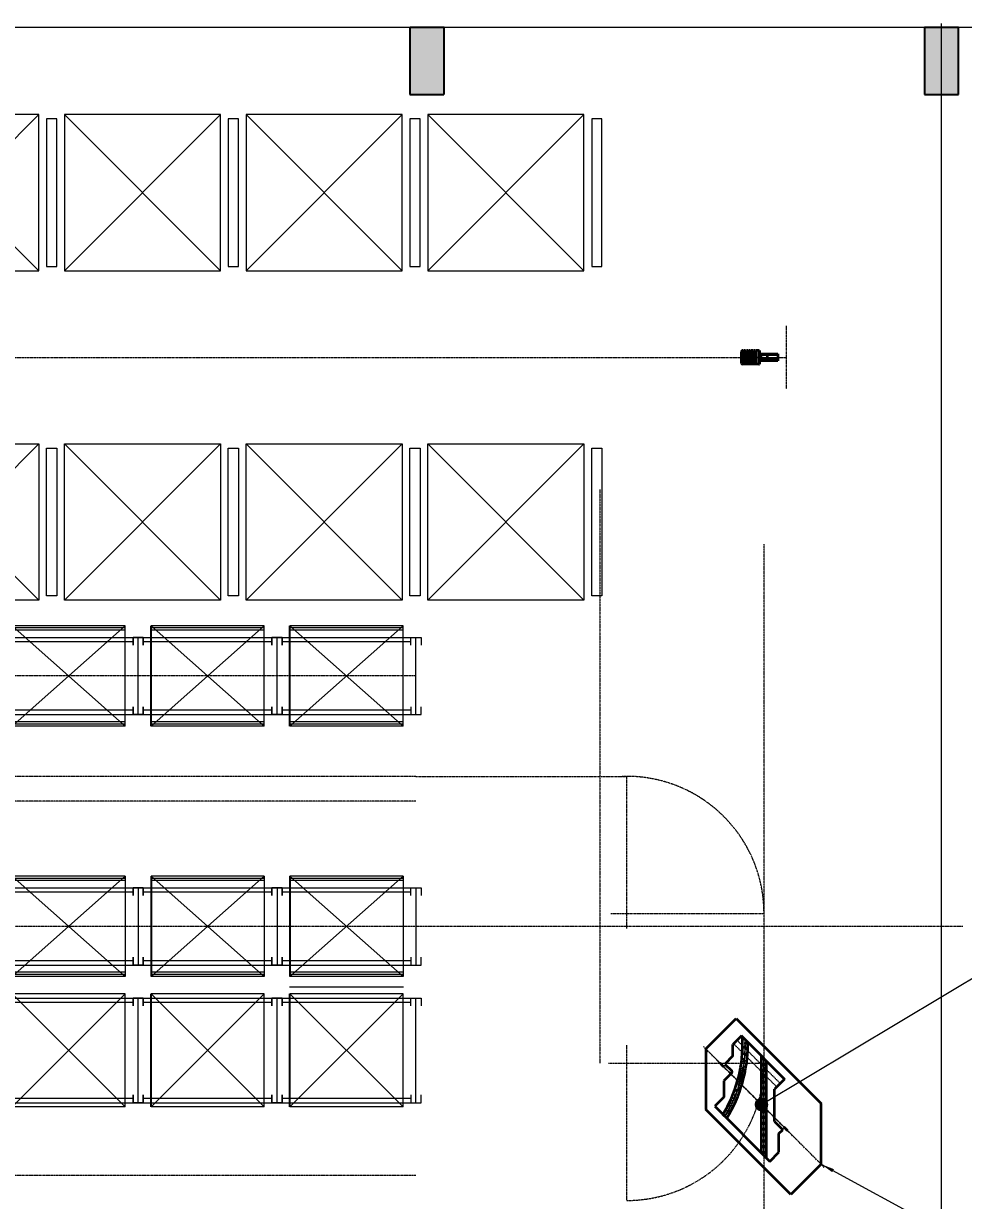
# Model space of a CAD drawing. Header units: millimetres. Extents: x -67280 to 67280, y -47520 to 47520.
# Drawn here: x 11455 to 22418, y -18687 to -4965 of the extents above; entities that cross this region are included whole.
import ezdxf

# ---------------------------------------------------------------- set-up
doc = ezdxf.new("R2010")
doc.units = ezdxf.units.MM
for name, pattern in [('AD_LTYPE5 0 mm_1_1_1_1_1_1_1_1_1_1_1_1_1_1_1', [16, 13, -1, 1, -1]), ('双点画线', [22, 12, -2, 2, -2, 2, -2]), ('点画线', [18, 12, -2, 2, -2]), ('虚线', [2, 1, -1])]:
    doc.linetypes.add(name, pattern=pattern)
for name, color, linetype, lineweight in [('7', 30, '双点画线', 18), ('ACADACAD05', 4, 'AD_LTYPE5 0 mm_1_1_1_1_1_1_1_1_1_1_1_1_1_1_1', 25), ('ACADloading', 57, 'Continuous', 18), ('ACADRackFrame', 5, 'Continuous', 18), ('ACAD尺寸线层', 3, 'Continuous', 18), ('ACAD细实线层', 3, 'Continuous', 18), ('EB0', 7, 'Continuous', 35), ('EB0_1', 7, 'Continuous', 35), ('中心线层', 1, '点画线', 18), ('剖面线层', 6, 'Continuous', 18), ('尺寸线层', 4, 'Continuous', 18), ('粗实线层', 7, 'Continuous', 35), ('粗实线层_1', 7, 'Continuous', 35), ('细实线层', 3, 'Continuous', 18), ('虚线层', 100, '虚线', 18)]:
    doc.layers.add(name, color=color, linetype=linetype, lineweight=lineweight)
doc.styles.add('标准', font='', dxfattribs={"width": 0.667})
doc.styles.get('标准').set_extended_font_data('宋体')

# ---------------------------------------------------------------- blocks, each defined once
blk = doc.blocks.new('*X57')
at = {"layer": 'ACAD尺寸线层', "linetype": 'Continuous', "lineweight": 18}
for p, q in [((210, 0), (2030, -1820)), ((210, -1820), (2030, 0))]:
    blk.add_line(p, q, dxfattribs=at)
at = {"layer": 'ACAD细实线层', "color": 5, "linetype": 'Continuous', "lineweight": 18}
for p, q in [((0, -50), (0, -1770)), ((120, -50), (0, -50)), ((120, -1770), (120, -50)), ((2120, -50), (2120, -1770)), ((2240, -50), (2120, -50)), ((2240, -1770), (2240, -50)), ((0, -1770), (120, -1770)), ((2120, -1770), (2240, -1770))]:
    blk.add_line(p, q, dxfattribs=at)
at = {"layer": 'ACAD细实线层', "linetype": 'Continuous', "lineweight": 18}
for p, q in [((2030, 0), (210, 0)), ((210, 0), (210, -1820)), ((2030, -1820), (2030, 0)), ((210, -1820), (2030, -1820))]:
    blk.add_line(p, q, dxfattribs=at)
blk = doc.blocks.new('*X58')
at = {"layer": 'ACAD尺寸线层', "linetype": 'Continuous', "lineweight": 18}
for p, q in [((210, 0), (2030, -1820)), ((210, -1820), (2030, 0))]:
    blk.add_line(p, q, dxfattribs=at)
at = {"layer": 'ACAD细实线层', "color": 5, "linetype": 'Continuous', "lineweight": 18}
for p, q in [((0, -50), (0, -1770)), ((120, -50), (0, -50)), ((120, -1770), (120, -50)), ((2120, -50), (2120, -1770)), ((2240, -50), (2120, -50)), ((2240, -1770), (2240, -50)), ((0, -1770), (120, -1770)), ((2120, -1770), (2240, -1770))]:
    blk.add_line(p, q, dxfattribs=at)
at = {"layer": 'ACAD细实线层', "linetype": 'Continuous', "lineweight": 18}
for p, q in [((2030, 0), (210, 0)), ((210, 0), (210, -1820)), ((2030, -1820), (2030, 0)), ((210, -1820), (2030, -1820))]:
    blk.add_line(p, q, dxfattribs=at)
blk = doc.blocks.new('*X59')
at = {"layer": 'ACAD尺寸线层', "linetype": 'Continuous', "lineweight": 18}
for p, q in [((210, 0), (2030, -1820)), ((210, -1820), (2030, 0))]:
    blk.add_line(p, q, dxfattribs=at)
at = {"layer": 'ACAD细实线层', "color": 5, "linetype": 'Continuous', "lineweight": 18}
for p, q in [((0, -50), (0, -1770)), ((120, -50), (0, -50)), ((120, -1770), (120, -50)), ((2120, -50), (2120, -1770)), ((2240, -50), (2120, -50)), ((2240, -1770), (2240, -50)), ((0, -1770), (120, -1770)), ((2120, -1770), (2240, -1770))]:
    blk.add_line(p, q, dxfattribs=at)
at = {"layer": 'ACAD细实线层', "linetype": 'Continuous', "lineweight": 18}
for p, q in [((2030, 0), (210, 0)), ((210, 0), (210, -1820)), ((2030, -1820), (2030, 0)), ((210, -1820), (2030, -1820))]:
    blk.add_line(p, q, dxfattribs=at)
blk = doc.blocks.new('*X60')
at = {"layer": 'ACAD尺寸线层', "linetype": 'Continuous', "lineweight": 18}
for p, q in [((210, 0), (2030, -1820)), ((210, -1820), (2030, 0))]:
    blk.add_line(p, q, dxfattribs=at)
at = {"layer": 'ACAD细实线层', "color": 5, "linetype": 'Continuous', "lineweight": 18}
for p, q in [((0, -50), (0, -1770)), ((120, -50), (0, -50)), ((120, -1770), (120, -50)), ((2120, -50), (2120, -1770)), ((2240, -50), (2120, -50)), ((2240, -1770), (2240, -50)), ((0, -1770), (120, -1770)), ((2120, -1770), (2240, -1770))]:
    blk.add_line(p, q, dxfattribs=at)
at = {"layer": 'ACAD细实线层', "linetype": 'Continuous', "lineweight": 18}
for p, q in [((2030, 0), (210, 0)), ((210, 0), (210, -1820)), ((2030, -1820), (2030, 0)), ((210, -1820), (2030, -1820))]:
    blk.add_line(p, q, dxfattribs=at)
blk = doc.blocks.new('*X86')
at = {"layer": 'ACAD尺寸线层', "linetype": 'Continuous', "lineweight": 18}
for p, q in [((210, 0), (2030, 1820)), ((210, 1820), (2030, 0))]:
    blk.add_line(p, q, dxfattribs=at)
at = {"layer": 'ACAD细实线层', "linetype": 'Continuous', "lineweight": 18}
for p, q in [((210, 1820), (2030, 1820)), ((210, 0), (210, 1820)), ((2030, 1820), (2030, 0)), ((2030, 0), (210, 0))]:
    blk.add_line(p, q, dxfattribs=at)
at = {"layer": 'ACAD细实线层', "color": 5, "linetype": 'Continuous', "lineweight": 18}
for p, q in [((0, 50), (0, 1770)), ((0, 1770), (120, 1770)), ((120, 1770), (120, 50)), ((2120, 50), (2120, 1770)), ((2120, 1770), (2240, 1770)), ((2240, 1770), (2240, 50)), ((120, 50), (0, 50)), ((2240, 50), (2120, 50))]:
    blk.add_line(p, q, dxfattribs=at)
blk = doc.blocks.new('*X87')
at = {"layer": 'ACAD尺寸线层', "linetype": 'Continuous', "lineweight": 18}
for p, q in [((210, 0), (2030, 1820)), ((210, 1820), (2030, 0))]:
    blk.add_line(p, q, dxfattribs=at)
at = {"layer": 'ACAD细实线层', "linetype": 'Continuous', "lineweight": 18}
for p, q in [((210, 1820), (2030, 1820)), ((210, 0), (210, 1820)), ((2030, 1820), (2030, 0)), ((2030, 0), (210, 0))]:
    blk.add_line(p, q, dxfattribs=at)
at = {"layer": 'ACAD细实线层', "color": 5, "linetype": 'Continuous', "lineweight": 18}
for p, q in [((0, 50), (0, 1770)), ((0, 1770), (120, 1770)), ((120, 1770), (120, 50)), ((2120, 50), (2120, 1770)), ((2120, 1770), (2240, 1770)), ((2240, 1770), (2240, 50)), ((120, 50), (0, 50)), ((2240, 50), (2120, 50))]:
    blk.add_line(p, q, dxfattribs=at)
blk = doc.blocks.new('*X88')
at = {"layer": 'ACAD尺寸线层', "linetype": 'Continuous', "lineweight": 18}
for p, q in [((210, 0), (2030, 1820)), ((210, 1820), (2030, 0))]:
    blk.add_line(p, q, dxfattribs=at)
at = {"layer": 'ACAD细实线层', "linetype": 'Continuous', "lineweight": 18}
for p, q in [((210, 1820), (2030, 1820)), ((210, 0), (210, 1820)), ((2030, 1820), (2030, 0)), ((2030, 0), (210, 0))]:
    blk.add_line(p, q, dxfattribs=at)
at = {"layer": 'ACAD细实线层', "color": 5, "linetype": 'Continuous', "lineweight": 18}
for p, q in [((0, 50), (0, 1770)), ((0, 1770), (120, 1770)), ((120, 1770), (120, 50)), ((2120, 50), (2120, 1770)), ((2120, 1770), (2240, 1770)), ((2240, 1770), (2240, 50)), ((120, 50), (0, 50)), ((2240, 50), (2120, 50))]:
    blk.add_line(p, q, dxfattribs=at)
blk = doc.blocks.new('*X89')
at = {"layer": 'ACAD尺寸线层', "linetype": 'Continuous', "lineweight": 18}
for p, q in [((210, 0), (2030, 1820)), ((210, 1820), (2030, 0))]:
    blk.add_line(p, q, dxfattribs=at)
at = {"layer": 'ACAD细实线层', "linetype": 'Continuous', "lineweight": 18}
for p, q in [((210, 1820), (2030, 1820)), ((210, 0), (210, 1820)), ((2030, 1820), (2030, 0)), ((2030, 0), (210, 0))]:
    blk.add_line(p, q, dxfattribs=at)
at = {"layer": 'ACAD细实线层', "color": 5, "linetype": 'Continuous', "lineweight": 18}
for p, q in [((0, 50), (0, 1770)), ((0, 1770), (120, 1770)), ((120, 1770), (120, 50)), ((2120, 50), (2120, 1770)), ((2120, 1770), (2240, 1770)), ((2240, 1770), (2240, 50)), ((120, 50), (0, 50)), ((2240, 50), (2120, 50))]:
    blk.add_line(p, q, dxfattribs=at)
blk = doc.blocks.new('*X219')
at = {"layer": 'ACADloading', "color": 3, "linetype": 'Continuous', "lineweight": 18}
for p, q in [((210, 0), (210, 1320)), ((210, 0), (210, 1320)), ((210, 0), (210, 1320)), ((210, 0), (210, 1320)), ((210, 1320), (210, 0)), ((210, 1320), (210, 0)), ((1530, 1320), (210, 1320)), ((210, 1320), (210, 0)), ((210, 1320), (1530, 0)), ((1530, 1320), (210, 0)), ((210, 820), (210, 1280)), ((210, 820), (210, 1280)), ((1490, 1320), (250, 1320)), ((1530, 0), (1530, 1320)), ((1530, 0), (210, 0))]:
    blk.add_line(p, q, dxfattribs=at)
at = {"layer": 'ACADloading', "color": 3, "linetype": 'Continuous', "lineweight": 25}
blk.add_line((210, 0), (210, 1320), dxfattribs=at)
at = {"layer": 'ACADloading', "linetype": 'Continuous', "lineweight": 18}
for p, q in [((1490, 1320), (250, 1320)), ((1490, 1320), (250, 1320)), ((1530, 0), (250, 0)), ((1530, 0), (250, 0)), ((1530, 0), (250, 0))]:
    blk.add_line(p, q, dxfattribs=at)
at = {"layer": 'ACADloading', "color": 5, "linetype": 'Continuous', "lineweight": 18}
blk.add_line((1530, 0), (1530, 1320), dxfattribs=at)
blk.add_line((1530, 0), (1530, 1320), dxfattribs=at)
blk.add_line((1530, 0), (1530, 1320), dxfattribs=at)
blk.add_line((1530, 0), (1530, 1320), dxfattribs=at)
blk.add_line((1530, 0), (1530, 1320), dxfattribs=at)
blk.add_line((1530, 0), (1530, 1320), dxfattribs=at)
at = {"layer": 'ACADRackFrame', "linetype": 'Continuous', "lineweight": 18}
for p, q in [((120, 1270), (1620, 1270)), ((1620, 1220), (120, 1220)), ((1620, 100), (120, 100)), ((120, 50), (1620, 50))]:
    blk.add_line(p, q, dxfattribs=at)
for points in [[(120, 1180), (120, 1270), (0, 1270), (0, 1180)], [(60, 50), (60, 1270)], [(1620, 1180), (1620, 1270), (1740, 1270), (1740, 1180)], [(1680, 50), (1680, 1270)], [(120, 140), (120, 50), (0, 50), (0, 140)], [(1620, 140), (1620, 50), (1740, 50), (1740, 140)]]:
    blk.add_lwpolyline(points, dxfattribs=at)
blk = doc.blocks.new('*X220')
at = {"layer": 'ACADloading', "color": 3, "linetype": 'Continuous', "lineweight": 18}
for p, q in [((210, 0), (210, 1320)), ((210, 0), (210, 1320)), ((210, 0), (210, 1320)), ((210, 0), (210, 1320)), ((210, 1320), (210, 0)), ((210, 1320), (210, 0)), ((1530, 1320), (210, 1320)), ((210, 1320), (210, 0)), ((210, 1320), (1530, 0)), ((1530, 1320), (210, 0)), ((210, 820), (210, 1280)), ((210, 820), (210, 1280)), ((1490, 1320), (250, 1320)), ((1530, 0), (1530, 1320)), ((1530, 0), (210, 0))]:
    blk.add_line(p, q, dxfattribs=at)
at = {"layer": 'ACADloading', "color": 3, "linetype": 'Continuous', "lineweight": 25}
blk.add_line((210, 0), (210, 1320), dxfattribs=at)
at = {"layer": 'ACADloading', "linetype": 'Continuous', "lineweight": 18}
for p, q in [((1490, 1320), (250, 1320)), ((1490, 1320), (250, 1320)), ((1530, 0), (250, 0)), ((1530, 0), (250, 0)), ((1530, 0), (250, 0))]:
    blk.add_line(p, q, dxfattribs=at)
at = {"layer": 'ACADloading', "color": 5, "linetype": 'Continuous', "lineweight": 18}
blk.add_line((1530, 0), (1530, 1320), dxfattribs=at)
blk.add_line((1530, 0), (1530, 1320), dxfattribs=at)
blk.add_line((1530, 0), (1530, 1320), dxfattribs=at)
blk.add_line((1530, 0), (1530, 1320), dxfattribs=at)
blk.add_line((1530, 0), (1530, 1320), dxfattribs=at)
blk.add_line((1530, 0), (1530, 1320), dxfattribs=at)
at = {"layer": 'ACADRackFrame', "linetype": 'Continuous', "lineweight": 18}
for p, q in [((120, 1270), (1620, 1270)), ((1620, 1220), (120, 1220)), ((1620, 100), (120, 100)), ((120, 50), (1620, 50))]:
    blk.add_line(p, q, dxfattribs=at)
for points in [[(120, 1180), (120, 1270), (0, 1270), (0, 1180)], [(60, 50), (60, 1270)], [(1620, 1180), (1620, 1270), (1740, 1270), (1740, 1180)], [(1680, 50), (1680, 1270)], [(120, 140), (120, 50), (0, 50), (0, 140)], [(1620, 140), (1620, 50), (1740, 50), (1740, 140)]]:
    blk.add_lwpolyline(points, dxfattribs=at)
blk = doc.blocks.new('*X221')
at = {"layer": 'ACADloading', "color": 3, "linetype": 'Continuous', "lineweight": 18}
for p, q in [((210, 0), (210, 1320)), ((210, 0), (210, 1320)), ((210, 0), (210, 1320)), ((210, 0), (210, 1320)), ((210, 1320), (210, 0)), ((210, 1320), (210, 0)), ((1530, 1320), (210, 1320)), ((210, 1320), (210, 0)), ((210, 1320), (1530, 0)), ((1530, 1320), (210, 0)), ((210, 820), (210, 1280)), ((210, 820), (210, 1280)), ((1490, 1320), (250, 1320)), ((1530, 0), (1530, 1320)), ((1530, 0), (210, 0))]:
    blk.add_line(p, q, dxfattribs=at)
at = {"layer": 'ACADloading', "color": 3, "linetype": 'Continuous', "lineweight": 25}
blk.add_line((210, 0), (210, 1320), dxfattribs=at)
at = {"layer": 'ACADloading', "linetype": 'Continuous', "lineweight": 18}
for p, q in [((1490, 1320), (250, 1320)), ((1490, 1320), (250, 1320)), ((1530, 0), (250, 0)), ((1530, 0), (250, 0)), ((1530, 0), (250, 0))]:
    blk.add_line(p, q, dxfattribs=at)
at = {"layer": 'ACADloading', "color": 5, "linetype": 'Continuous', "lineweight": 18}
blk.add_line((1530, 0), (1530, 1320), dxfattribs=at)
blk.add_line((1530, 0), (1530, 1320), dxfattribs=at)
blk.add_line((1530, 0), (1530, 1320), dxfattribs=at)
blk.add_line((1530, 0), (1530, 1320), dxfattribs=at)
blk.add_line((1530, 0), (1530, 1320), dxfattribs=at)
blk.add_line((1530, 0), (1530, 1320), dxfattribs=at)
at = {"layer": 'ACADRackFrame', "linetype": 'Continuous', "lineweight": 18}
for p, q in [((120, 1270), (1620, 1270)), ((1620, 1220), (120, 1220)), ((1620, 100), (120, 100)), ((120, 50), (1620, 50))]:
    blk.add_line(p, q, dxfattribs=at)
for points in [[(120, 1180), (120, 1270), (0, 1270), (0, 1180)], [(60, 50), (60, 1270)], [(1620, 1180), (1620, 1270), (1740, 1270), (1740, 1180)], [(1680, 50), (1680, 1270)], [(120, 140), (120, 50), (0, 50), (0, 140)], [(1620, 140), (1620, 50), (1740, 50), (1740, 140)]]:
    blk.add_lwpolyline(points, dxfattribs=at)
blk = doc.blocks.new('*X218')
at = {"layer": 'ACAD细实线层', "linetype": 'Continuous', "lineweight": 18}
for name, p in [('*X219', (24240, 865)), ('*X220', (25860, 865)), ('*X221', (27480, 865))]:
    blk.add_blockref(name, p, dxfattribs=at)
blk = doc.blocks.new('*X358')
at = {"layer": 'ACADloading', "color": 6, "linetype": 'Continuous', "lineweight": 18}
for p, q in [((1530, -75), (210, -75)), ((210, -75), (210, -1245)), ((210, -75), (210, -1245)), ((210, -75), (210, -1245)), ((210, -75), (210, -1245)), ((210, -1245), (210, -75)), ((210, -1245), (210, -75)), ((210, -1245), (210, -75)), ((210, -1245), (1530, -75)), ((1530, -1245), (210, -75)), ((1530, -75), (1530, -1245)), ((1530, -75), (1530, -1245)), ((1530, -75), (1530, -1245)), ((1530, -75), (1530, -1245)), ((1530, -75), (1530, -1245)), ((1530, -75), (1530, -1245)), ((1530, -75), (1530, -1245)), ((210, -820), (210, -1120)), ((210, -820), (210, -1120)), ((1530, -1245), (210, -1245)), ((1490, -1245), (250, -1245))]:
    blk.add_line(p, q, dxfattribs=at)
at = {"layer": 'ACADloading', "color": 6, "linetype": 'Continuous', "lineweight": 25}
blk.add_line((210, -75), (210, -1245), dxfattribs=at)
at = {"layer": 'ACADloading', "linetype": 'Continuous', "lineweight": 18}
for p, q in [((1530, -75), (250, -75)), ((1530, -75), (250, -75)), ((1530, -75), (250, -75)), ((1490, -1245), (250, -1245)), ((1490, -1245), (250, -1245))]:
    blk.add_line(p, q, dxfattribs=at)
at = {"layer": 'ACADRackFrame', "linetype": 'Continuous', "lineweight": 18}
for p, q in [((120, -210), (1620, -210)), ((1620, -260), (120, -260)), ((1620, -1060), (120, -1060)), ((120, -1110), (1620, -1110))]:
    blk.add_line(p, q, dxfattribs=at)
for points in [[(120, -300), (120, -210), (0, -210), (0, -300)], [(60, -210), (60, -1110)], [(1620, -300), (1620, -210), (1740, -210), (1740, -300)], [(1680, -210), (1680, -1110)], [(120, -1020), (120, -1110), (0, -1110), (0, -1020)], [(1620, -1020), (1620, -1110), (1740, -1110), (1740, -1020)]]:
    blk.add_lwpolyline(points, dxfattribs=at)
at = {"layer": '尺寸线层', "color": 216}
for p, q in [((1530, -100), (210, -100)), ((1530, -1220), (210, -1220))]:
    blk.add_line(p, q, dxfattribs=at)
at = {"layer": '尺寸线层', "color": 136}
for p, q in [((1530, -125), (210, -125)), ((1530, -1195), (210, -1195))]:
    blk.add_line(p, q, dxfattribs=at)
blk = doc.blocks.new('*X357')
at = {"layer": 'ACAD细实线层', "linetype": 'Continuous', "lineweight": 18}
blk.add_blockref('*X358', (-870, 660), dxfattribs=at)
blk = doc.blocks.new('*X356')
at = {"layer": '尺寸线层'}
blk.add_blockref('*X357', (0, 0), dxfattribs=at)
blk = doc.blocks.new('*X361')
at = {"layer": 'ACADloading', "color": 6, "linetype": 'Continuous', "lineweight": 18}
for p, q in [((1530, -75), (210, -75)), ((210, -75), (210, -1245)), ((210, -75), (210, -1245)), ((210, -75), (210, -1245)), ((210, -75), (210, -1245)), ((210, -1245), (210, -75)), ((210, -1245), (210, -75)), ((210, -1245), (210, -75)), ((210, -1245), (1530, -75)), ((1530, -1245), (210, -75)), ((1530, -75), (1530, -1245)), ((1530, -75), (1530, -1245)), ((1530, -75), (1530, -1245)), ((1530, -75), (1530, -1245)), ((1530, -75), (1530, -1245)), ((1530, -75), (1530, -1245)), ((1530, -75), (1530, -1245)), ((210, -820), (210, -1120)), ((210, -820), (210, -1120)), ((1530, -1245), (210, -1245)), ((1490, -1245), (250, -1245))]:
    blk.add_line(p, q, dxfattribs=at)
at = {"layer": 'ACADloading', "color": 6, "linetype": 'Continuous', "lineweight": 25}
blk.add_line((210, -75), (210, -1245), dxfattribs=at)
at = {"layer": 'ACADloading', "linetype": 'Continuous', "lineweight": 18}
for p, q in [((1530, -75), (250, -75)), ((1530, -75), (250, -75)), ((1530, -75), (250, -75)), ((1490, -1245), (250, -1245)), ((1490, -1245), (250, -1245))]:
    blk.add_line(p, q, dxfattribs=at)
at = {"layer": 'ACADRackFrame', "linetype": 'Continuous', "lineweight": 18}
for p, q in [((120, -210), (1620, -210)), ((1620, -260), (120, -260)), ((1620, -1060), (120, -1060)), ((120, -1110), (1620, -1110))]:
    blk.add_line(p, q, dxfattribs=at)
for points in [[(120, -300), (120, -210), (0, -210), (0, -300)], [(60, -210), (60, -1110)], [(1620, -300), (1620, -210), (1740, -210), (1740, -300)], [(1680, -210), (1680, -1110)], [(120, -1020), (120, -1110), (0, -1110), (0, -1020)], [(1620, -1020), (1620, -1110), (1740, -1110), (1740, -1020)]]:
    blk.add_lwpolyline(points, dxfattribs=at)
at = {"layer": '尺寸线层', "color": 216}
for p, q in [((1530, -100), (210, -100)), ((1530, -1220), (210, -1220))]:
    blk.add_line(p, q, dxfattribs=at)
at = {"layer": '尺寸线层', "color": 136}
for p, q in [((1530, -125), (210, -125)), ((1530, -1195), (210, -1195))]:
    blk.add_line(p, q, dxfattribs=at)
blk = doc.blocks.new('*X360')
at = {"layer": 'ACAD细实线层', "linetype": 'Continuous', "lineweight": 18}
blk.add_blockref('*X361', (-870, 660), dxfattribs=at)
blk = doc.blocks.new('*X359')
at = {"layer": '尺寸线层'}
blk.add_blockref('*X360', (0, 0), dxfattribs=at)
blk = doc.blocks.new('*X364')
at = {"layer": 'ACADloading', "color": 6, "linetype": 'Continuous', "lineweight": 18}
for p, q in [((1530, -75), (210, -75)), ((210, -75), (210, -1245)), ((210, -75), (210, -1245)), ((210, -75), (210, -1245)), ((210, -75), (210, -1245)), ((210, -1245), (210, -75)), ((210, -1245), (210, -75)), ((210, -1245), (210, -75)), ((210, -1245), (1530, -75)), ((1530, -1245), (210, -75)), ((1530, -75), (1530, -1245)), ((1530, -75), (1530, -1245)), ((1530, -75), (1530, -1245)), ((1530, -75), (1530, -1245)), ((1530, -75), (1530, -1245)), ((1530, -75), (1530, -1245)), ((1530, -75), (1530, -1245)), ((210, -820), (210, -1120)), ((210, -820), (210, -1120)), ((1530, -1245), (210, -1245)), ((1490, -1245), (250, -1245))]:
    blk.add_line(p, q, dxfattribs=at)
at = {"layer": 'ACADloading', "color": 6, "linetype": 'Continuous', "lineweight": 25}
blk.add_line((210, -75), (210, -1245), dxfattribs=at)
at = {"layer": 'ACADloading', "linetype": 'Continuous', "lineweight": 18}
for p, q in [((1530, -75), (250, -75)), ((1530, -75), (250, -75)), ((1530, -75), (250, -75)), ((1490, -1245), (250, -1245)), ((1490, -1245), (250, -1245))]:
    blk.add_line(p, q, dxfattribs=at)
at = {"layer": 'ACADRackFrame', "linetype": 'Continuous', "lineweight": 18}
for p, q in [((120, -210), (1620, -210)), ((1620, -260), (120, -260)), ((1620, -1060), (120, -1060)), ((120, -1110), (1620, -1110))]:
    blk.add_line(p, q, dxfattribs=at)
for points in [[(120, -300), (120, -210), (0, -210), (0, -300)], [(60, -210), (60, -1110)], [(1620, -300), (1620, -210), (1740, -210), (1740, -300)], [(1680, -210), (1680, -1110)], [(120, -1020), (120, -1110), (0, -1110), (0, -1020)], [(1620, -1020), (1620, -1110), (1740, -1110), (1740, -1020)]]:
    blk.add_lwpolyline(points, dxfattribs=at)
at = {"layer": '尺寸线层', "color": 216}
for p, q in [((1530, -100), (210, -100)), ((1530, -1220), (210, -1220))]:
    blk.add_line(p, q, dxfattribs=at)
at = {"layer": '尺寸线层', "color": 136}
for p, q in [((1530, -125), (210, -125)), ((1530, -1195), (210, -1195))]:
    blk.add_line(p, q, dxfattribs=at)
blk = doc.blocks.new('*X363')
at = {"layer": 'ACAD细实线层', "linetype": 'Continuous', "lineweight": 18}
blk.add_blockref('*X364', (-870, 660), dxfattribs=at)
blk = doc.blocks.new('*X362')
at = {"layer": '尺寸线层'}
blk.add_blockref('*X363', (0, 0), dxfattribs=at)
blk = doc.blocks.new('*X393')
at = {"layer": 'ACADloading', "color": 6, "linetype": 'Continuous', "lineweight": 18}
for p, q in [((210, 75), (210, 1245)), ((210, 75), (210, 1245)), ((210, 75), (210, 1245)), ((210, 75), (210, 1245)), ((210, 1245), (210, 75)), ((210, 1245), (210, 75)), ((1530, 1245), (210, 1245)), ((210, 1245), (210, 75)), ((210, 1245), (1530, 75)), ((1530, 1245), (210, 75)), ((1490, 1245), (250, 1245)), ((1530, 75), (1530, 1245)), ((1530, 75), (1530, 1245)), ((1530, 75), (1530, 1245)), ((1530, 75), (1530, 1245)), ((1530, 75), (1530, 1245)), ((1530, 75), (1530, 1245)), ((1530, 75), (1530, 1245)), ((210, 820), (210, 1120)), ((210, 820), (210, 1120)), ((1530, 75), (210, 75))]:
    blk.add_line(p, q, dxfattribs=at)
at = {"layer": 'ACADloading', "color": 6, "linetype": 'Continuous', "lineweight": 25}
blk.add_line((210, 75), (210, 1245), dxfattribs=at)
at = {"layer": 'ACADloading', "linetype": 'Continuous', "lineweight": 18}
for p, q in [((1490, 1245), (250, 1245)), ((1490, 1245), (250, 1245)), ((1530, 75), (250, 75)), ((1530, 75), (250, 75)), ((1530, 75), (250, 75))]:
    blk.add_line(p, q, dxfattribs=at)
at = {"layer": 'ACADRackFrame', "linetype": 'Continuous', "lineweight": 18}
for p, q in [((120, 1110), (1620, 1110)), ((1620, 1060), (120, 1060)), ((1620, 260), (120, 260)), ((120, 210), (1620, 210))]:
    blk.add_line(p, q, dxfattribs=at)
for points in [[(120, 1020), (120, 1110), (0, 1110), (0, 1020)], [(60, 210), (60, 1110)], [(1620, 1020), (1620, 1110), (1740, 1110), (1740, 1020)], [(1680, 210), (1680, 1110)], [(120, 300), (120, 210), (0, 210), (0, 300)], [(1620, 300), (1620, 210), (1740, 210), (1740, 300)]]:
    blk.add_lwpolyline(points, dxfattribs=at)
at = {"layer": '尺寸线层', "color": 216}
for p, q in [((1530, 1220), (210, 1220)), ((1530, 100), (210, 100))]:
    blk.add_line(p, q, dxfattribs=at)
at = {"layer": '尺寸线层', "color": 136}
for p, q in [((1530, 1195), (210, 1195)), ((1530, 125), (210, 125))]:
    blk.add_line(p, q, dxfattribs=at)
blk = doc.blocks.new('*X392')
at = {"layer": 'ACAD细实线层', "linetype": 'Continuous', "lineweight": 18}
blk.add_blockref('*X393', (-870, -660), dxfattribs=at)
blk = doc.blocks.new('*X391')
at = {"layer": '尺寸线层'}
blk.add_blockref('*X392', (0, 0), dxfattribs=at)
blk = doc.blocks.new('*X396')
at = {"layer": 'ACADloading', "color": 6, "linetype": 'Continuous', "lineweight": 18}
for p, q in [((210, 75), (210, 1245)), ((210, 75), (210, 1245)), ((210, 75), (210, 1245)), ((210, 75), (210, 1245)), ((210, 1245), (210, 75)), ((210, 1245), (210, 75)), ((1530, 1245), (210, 1245)), ((210, 1245), (210, 75)), ((210, 1245), (1530, 75)), ((1530, 1245), (210, 75)), ((1490, 1245), (250, 1245)), ((1530, 75), (1530, 1245)), ((1530, 75), (1530, 1245)), ((1530, 75), (1530, 1245)), ((1530, 75), (1530, 1245)), ((1530, 75), (1530, 1245)), ((1530, 75), (1530, 1245)), ((1530, 75), (1530, 1245)), ((210, 820), (210, 1120)), ((210, 820), (210, 1120)), ((1530, 75), (210, 75))]:
    blk.add_line(p, q, dxfattribs=at)
at = {"layer": 'ACADloading', "color": 6, "linetype": 'Continuous', "lineweight": 25}
blk.add_line((210, 75), (210, 1245), dxfattribs=at)
at = {"layer": 'ACADloading', "linetype": 'Continuous', "lineweight": 18}
for p, q in [((1490, 1245), (250, 1245)), ((1490, 1245), (250, 1245)), ((1530, 75), (250, 75)), ((1530, 75), (250, 75)), ((1530, 75), (250, 75))]:
    blk.add_line(p, q, dxfattribs=at)
at = {"layer": 'ACADRackFrame', "linetype": 'Continuous', "lineweight": 18}
for p, q in [((120, 1110), (1620, 1110)), ((1620, 1060), (120, 1060)), ((1620, 260), (120, 260)), ((120, 210), (1620, 210))]:
    blk.add_line(p, q, dxfattribs=at)
for points in [[(120, 1020), (120, 1110), (0, 1110), (0, 1020)], [(60, 210), (60, 1110)], [(1620, 1020), (1620, 1110), (1740, 1110), (1740, 1020)], [(1680, 210), (1680, 1110)], [(120, 300), (120, 210), (0, 210), (0, 300)], [(1620, 300), (1620, 210), (1740, 210), (1740, 300)]]:
    blk.add_lwpolyline(points, dxfattribs=at)
at = {"layer": '尺寸线层', "color": 216}
for p, q in [((1530, 1220), (210, 1220)), ((1530, 100), (210, 100))]:
    blk.add_line(p, q, dxfattribs=at)
at = {"layer": '尺寸线层', "color": 136}
for p, q in [((1530, 1195), (210, 1195)), ((1530, 125), (210, 125))]:
    blk.add_line(p, q, dxfattribs=at)
blk = doc.blocks.new('*X395')
at = {"layer": 'ACAD细实线层', "linetype": 'Continuous', "lineweight": 18}
blk.add_blockref('*X396', (-870, -660), dxfattribs=at)
blk = doc.blocks.new('*X394')
at = {"layer": '尺寸线层'}
blk.add_blockref('*X395', (0, 0), dxfattribs=at)
blk = doc.blocks.new('*X399')
at = {"layer": 'ACADloading', "color": 6, "linetype": 'Continuous', "lineweight": 18}
for p, q in [((210, 75), (210, 1245)), ((210, 75), (210, 1245)), ((210, 75), (210, 1245)), ((210, 75), (210, 1245)), ((210, 1245), (210, 75)), ((210, 1245), (210, 75)), ((1530, 1245), (210, 1245)), ((210, 1245), (210, 75)), ((210, 1245), (1530, 75)), ((1530, 1245), (210, 75)), ((1490, 1245), (250, 1245)), ((1530, 75), (1530, 1245)), ((1530, 75), (1530, 1245)), ((1530, 75), (1530, 1245)), ((1530, 75), (1530, 1245)), ((1530, 75), (1530, 1245)), ((1530, 75), (1530, 1245)), ((1530, 75), (1530, 1245)), ((210, 820), (210, 1120)), ((210, 820), (210, 1120)), ((1530, 75), (210, 75))]:
    blk.add_line(p, q, dxfattribs=at)
at = {"layer": 'ACADloading', "color": 6, "linetype": 'Continuous', "lineweight": 25}
blk.add_line((210, 75), (210, 1245), dxfattribs=at)
at = {"layer": 'ACADloading', "linetype": 'Continuous', "lineweight": 18}
for p, q in [((1490, 1245), (250, 1245)), ((1490, 1245), (250, 1245)), ((1530, 75), (250, 75)), ((1530, 75), (250, 75)), ((1530, 75), (250, 75))]:
    blk.add_line(p, q, dxfattribs=at)
at = {"layer": 'ACADRackFrame', "linetype": 'Continuous', "lineweight": 18}
for p, q in [((120, 1110), (1620, 1110)), ((1620, 1060), (120, 1060)), ((1620, 260), (120, 260)), ((120, 210), (1620, 210))]:
    blk.add_line(p, q, dxfattribs=at)
for points in [[(120, 1020), (120, 1110), (0, 1110), (0, 1020)], [(60, 210), (60, 1110)], [(1620, 1020), (1620, 1110), (1740, 1110), (1740, 1020)], [(1680, 210), (1680, 1110)], [(120, 300), (120, 210), (0, 210), (0, 300)], [(1620, 300), (1620, 210), (1740, 210), (1740, 300)]]:
    blk.add_lwpolyline(points, dxfattribs=at)
at = {"layer": '尺寸线层', "color": 216}
for p, q in [((1530, 1220), (210, 1220)), ((1530, 100), (210, 100))]:
    blk.add_line(p, q, dxfattribs=at)
at = {"layer": '尺寸线层', "color": 136}
for p, q in [((1530, 1195), (210, 1195)), ((1530, 125), (210, 125))]:
    blk.add_line(p, q, dxfattribs=at)
blk = doc.blocks.new('*X398')
at = {"layer": 'ACAD细实线层', "linetype": 'Continuous', "lineweight": 18}
blk.add_blockref('*X399', (-870, -660), dxfattribs=at)
blk = doc.blocks.new('*X397')
at = {"layer": '尺寸线层'}
blk.add_blockref('*X398', (0, 0), dxfattribs=at)
blk = doc.blocks.new('*X470')
at = {"layer": '尺寸线层'}
h = blk.add_hatch(color=256, dxfattribs=at)
h.paths.add_polyline_path([(-200, -780), (-200, -316), (-200, 0), (0, 0), (0, -780)], flags=0)
h.paths.add_polyline_path([(0, -780), (0, -331), (0, 0), (200, 0), (200, -780)], flags=0)
at = {"layer": 'ACADACAD05', "linetype": 'AD_LTYPE5 0 mm_1_1_1_1_1_1_1_1_1_1_1_1_1_1_1', "lineweight": 25}
for p, q in [((-200, 0), (-200, -780)), ((200, 0), (-200, 0)), ((200, -780), (200, 0)), ((-200, -780), (200, -780))]:
    blk.add_line(p, q, dxfattribs=at)
blk = doc.blocks.new('*X472')
at = {"layer": '尺寸线层'}
h = blk.add_hatch(color=256, dxfattribs=at)
h.paths.add_polyline_path([(-200, -780), (-200, -316), (-200, 0), (0, 0), (0, -780)], flags=0)
h.paths.add_polyline_path([(0, -780), (0, -331), (0, 0), (200, 0), (200, -780)], flags=0)
at = {"layer": 'ACADACAD05', "linetype": 'AD_LTYPE5 0 mm_1_1_1_1_1_1_1_1_1_1_1_1_1_1_1', "lineweight": 25}
for p, q in [((-200, 0), (-200, -780)), ((200, 0), (-200, 0)), ((200, -780), (200, 0)), ((-200, -780), (200, -780))]:
    blk.add_line(p, q, dxfattribs=at)
blk = doc.blocks.new('*X1312')
at = {"layer": '中心线层'}
blk.add_line((354, 354), (-1055, 1762), dxfattribs=at)
at = {"layer": '粗实线层_1'}
for p, q in [((-1028, 1735), (-674, 2089)), ((-674, 2089), (316, 1099)), ((-1028, 1735), (-1028, 1028)), ((316, 391), (316, 1099)), ((-568, 568), (-1028, 1028)), ((-38, 38), (-568, 568)), ((316, 391), (-38, 38))]:
    blk.add_line(p, q, dxfattribs=at)
blk = doc.blocks.new('*X1314')
at = {"layer": 'EB0'}
for p, q in [((247, 879), (247, 963)), ((307, 879), (307, 903))]:
    blk.add_line(p, q, dxfattribs=at)
at = {"layer": '中心线层'}
blk.add_line((277, 876), (277, 933), dxfattribs=at)
at = {"layer": '中心线层', "linetype": '点画线', "lineweight": 18}
blk.add_arc((-1323, 879), 1600, 328.3543, 0, dxfattribs=at)
at = {"layer": '粗实线层'}
for p, q in [((307, 903), (247, 963)), ((61, 17), (17, 61))]:
    blk.add_line(p, q, dxfattribs=at)
for radius, start in [(1570, 328.6158), (1630, 328.1027)]:
    blk.add_arc((-1323, 879), radius, start, 0, dxfattribs=at)
at = {"layer": '虚线层', "linetype": '虚线', "lineweight": 18}
for p, q in [((271, 879), (271, 939)), ((283, 879), (283, 927))]:
    blk.add_line(p, q, dxfattribs=at)
for radius, start, end in [(1594, 328.4068, 0), (1606, 328.3022, 360)]:
    blk.add_arc((-1323, 879), radius, start, end, dxfattribs=at)
blk = doc.blocks.new('*X1315')
at = {"layer": 'EB0'}
for p, q in [((24, 84), (24, 1216)), ((84, 24), (84, 1155))]:
    blk.add_line(p, q, dxfattribs=at)
at = {"layer": '中心线层'}
blk.add_line((54, 54), (54, 1185), dxfattribs=at)
at = {"layer": '粗实线层'}
for p, q in [((24, 1216), (84, 1155)), ((84, 24), (24, 84))]:
    blk.add_line(p, q, dxfattribs=at)
at = {"layer": '虚线层', "linetype": '虚线', "lineweight": 18}
for p, q in [((48, 60), (48, 1192)), ((60, 48), (60, 1179))]:
    blk.add_line(p, q, dxfattribs=at)
blk = doc.blocks.new('*X1316')
at = {"layer": '7', "linetype": '双点画线', "lineweight": 25}
for p, q in [((6, 6), (19, -6)), ((6, -6), (19, 6)), ((12, 2), (16, -4)), ((20, 0), (13, -8)), ((21, -1), (13, -8)), ((15, -3), (28, -15)), ((15, -15), (28, -3)), ((15, -3), (28, -15)), ((15, -15), (28, -3)), ((16, -5), (15, -5)), ((20, -8), (18, -7)), ((18, -12), (27, -21)), ((20, -7), (20, -5)), ((22, -11), (23, -12)), ((28, -19), (23, -13)), ((24, -10), (24, -10)), ((24, -12), (37, -24)), ((24, -24), (37, -12)), ((25, -6), (34, -14)), ((31, -16), (26, -10)), ((33, -21), (46, -33)), ((33, -33), (46, -21))]:
    blk.add_line(p, q, dxfattribs=at)
at = {"layer": '7', "linetype": 'Continuous', "lineweight": 35}
for p, q in [((11, 2), (11, 3)), ((16, -5), (11, 2)), ((11, 2), (11, 2)), ((15, -5), (11, 2)), ((16, -4), (15, -4))]:
    blk.add_line(p, q, dxfattribs=at)
at = {"layer": '7', "linetype": '双点画线', "lineweight": 25}
for centre, radius in [((13, 0), 2.23), ((22, -9), 2.23), ((22, -9), 2.23), ((31, -18), 2.22), ((40, -27), 2.23)]:
    blk.add_circle(centre, radius, dxfattribs=at)
for centre, radius, start, end in [((13, 0), 5.91, 32.9536, 237.0464), ((41, 19), 28.5, 214.0791, 235.9209), ((-7, -28), 28.5, 34.0791, 55.9209), ((22, -9), 5.91, 32.9536, 237.0464), ((22, -9), 4.5, 154.4993, 225), ((2, -37), 28.5, 34.0791, 55.9209), ((22, -9), 2.22, 143.3712, 293.7371), ((22, -9), 4.5, 45, 115.5007), ((22, -9), 2.22, 336.2629, 126.6288), ((24, -13), 1.48, 135, 217.4156), ((25, -11), 1.48, 52.5844, 135), ((50, 10), 28.5, 214.0791, 235.9209), ((31, -18), 5.9, 212.9536, 57.0464), ((31, -18), 5, 222.27, 47.73), ((11, -46), 28.5, 34.0791, 55.9209), ((31, -18), 2.23, 135, 74.6211), ((31, -18), 2.23, 195.3789, 74.6211), ((59, 1), 28.5, 214.0791, 235.9209), ((40, -27), 5.9, 212.9536, 57.0464)]:
    blk.add_arc(centre, radius, start, end, dxfattribs=at)
at = {"layer": '7', "linetype": 'Continuous', "lineweight": 35}
for centre, radius, start, end in [((11, 3), 0.8, 350.7305, 249.2695), ((11, 3), 0.8, 350.7305, 249.2695), ((11, 3), 0.213, 345, 255), ((10, 1), 1.28, 30, 54.9102), ((13, 3), 1.28, 185.0898, 210)]:
    blk.add_arc(centre, radius, start, end, dxfattribs=at)
blk = doc.blocks.new('*X1317')
at = {"layer": '7', "linetype": '双点画线', "lineweight": 25}
for p, q in [((-33, 21), (-46, 33)), ((-33, 33), (-46, 21)), ((-24, 12), (-37, 24)), ((-24, 24), (-37, 12)), ((-25, 6), (-34, 14)), ((-31, 16), (-26, 10)), ((-28, 19), (-23, 13)), ((-15, 3), (-28, 15)), ((-15, 15), (-28, 3)), ((-15, 3), (-28, 15)), ((-15, 15), (-28, 3)), ((-18, 12), (-27, 21)), ((-24, 10), (-24, 10)), ((-22, 11), (-23, 12)), ((-21, 1), (-13, 8)), ((-20, 8), (-18, 7)), ((-20, 0), (-13, 8)), ((-20, 7), (-20, 5)), ((-6, -6), (-19, 6)), ((-6, 6), (-19, -6)), ((-16, 5), (-15, 5)), ((-12, -2), (-16, 4))]:
    blk.add_line(p, q, dxfattribs=at)
at = {"layer": '7', "linetype": 'Continuous', "lineweight": 35}
for p, q in [((-16, 5), (-11, -2)), ((-16, 4), (-15, 4)), ((-15, 5), (-11, -2)), ((-11, -2), (-11, -3)), ((-11, -2), (-11, -2))]:
    blk.add_line(p, q, dxfattribs=at)
at = {"layer": '7', "linetype": '双点画线', "lineweight": 25}
for centre, radius in [((-40, 27), 2.23), ((-31, 18), 2.22), ((-22, 9), 2.23), ((-22, 9), 2.23), ((-13, 0), 2.23)]:
    blk.add_circle(centre, radius, dxfattribs=at)
for centre, radius, start, end in [((-40, 27), 5.9, 32.9536, 237.0464), ((-59, -1), 28.5, 34.0791, 55.9209), ((-31, 18), 5.9, 32.9536, 237.0464), ((-31, 18), 5, 42.27, 227.73), ((-11, 46), 28.5, 214.0791, 235.9209), ((-50, -10), 28.5, 34.0791, 55.9209), ((-31, 18), 2.23, 315, 254.6211), ((-31, 18), 2.23, 15.3789, 254.6211), ((-22, 9), 5.91, 212.9536, 57.0464), ((-2, 37), 28.5, 214.0791, 235.9209), ((-25, 11), 1.48, 232.5844, 315), ((-22, 9), 4.5, 225, 295.5007), ((-41, -19), 28.5, 34.0791, 55.9209), ((-22, 9), 2.22, 156.2629, 306.6288), ((-24, 13), 1.48, 315, 37.4156), ((-22, 9), 2.22, 323.3712, 113.7371), ((-22, 9), 4.5, 334.4993, 45), ((-13, 0), 5.91, 212.9536, 57.0464), ((7, 28), 28.5, 214.0791, 235.9209)]:
    blk.add_arc(centre, radius, start, end, dxfattribs=at)
at = {"layer": '7', "linetype": 'Continuous', "lineweight": 35}
for centre, radius, start, end in [((-11, -3), 0.8, 170.7305, 69.2695), ((-13, -3), 1.28, 5.0898, 30), ((-11, -3), 0.8, 170.7305, 69.2695), ((-11, -3), 0.213, 165, 75), ((-10, -1), 1.28, 210, 234.9102)]:
    blk.add_arc(centre, radius, start, end, dxfattribs=at)
blk = doc.blocks.new('*X1313')
at = {"layer": 'EB0_1'}
blk.add_line((-179, 1330), (-347, 1498), dxfattribs=at)
at = {"layer": '中心线层', "linetype": '点画线', "lineweight": 18}
for p, q in [((-654, 1239), (293, 293)), ((-598, 1183), (211, 374))]:
    blk.add_line(p, q, dxfattribs=at)
at = {"layer": '粗实线层'}
blk.add_line((-540, 1170), (-459, 1089), dxfattribs=at)
at = {"layer": '粗实线层_1'}
for p, q in [((-347, 1498), (-446, 1399)), ((-446, 1264), (-446, 1399)), ((-347, 1498), (158, 993)), ((-446, 1264), (-540, 1170)), ((-459, 1068), (-552, 974)), ((-552, 974), (-552, 784)), ((158, 993), (41, 876)), ((41, 499), (41, 876)), ((-552, 784), (-658, 677)), ((-658, 677), (-15, 35)), ((41, 499), (135, 404)), ((91, 360), (135, 404)), ((91, 141), (91, 360)), ((-15, 35), (91, 141))]:
    blk.add_line(p, q, dxfattribs=at)
blk.add_arc((-469, 1078), 15, 315, 45, dxfattribs=at)
at = {"layer": '虚线层', "linetype": '虚线', "lineweight": 18}
for p, q in [((-438, 1406), (67, 902)), ((-397, 1447), (108, 943))]:
    blk.add_line(p, q, dxfattribs=at)
at = {"layer": '粗实线层'}
for name, p in [('*X1314', (-579, 520)), ('*X1315', (-137, 48)), ('*X1317', (-548, 1146)), ('*X1316', (147, 426))]:
    blk.add_blockref(name, p, dxfattribs=at)
blk = doc.blocks.new('*X1322')
at = {"layer": 'EB0_1', "linetype": 'Continuous', "lineweight": 35}
for p, q in [((-200, -70), (-200, 70)), ((-180, 80), (-190, 80)), ((-180, -80), (-180, 80)), ((-153, 80), (-170, 80)), ((-170, -80), (-170, 80)), ((-153, -80), (-153, 80)), ((-125, 80), (-143, 80)), ((-143, -80), (-143, 80)), ((-125, -80), (-125, 80)), ((-98, 80), (-115, 80)), ((-115, -80), (-115, 80)), ((-98, -80), (-98, 80)), ((-88, -80), (-88, 80)), ((-70, 80), (-88, 80)), ((-70, 80), (-88, 80)), ((-88, -80), (-88, 80)), ((-70, -80), (-70, 80)), ((-60, -80), (-60, 80)), ((-60, -80), (-60, 80)), ((-60, -80), (-60, 80)), ((-43, 80), (-60, 80)), ((-43, 80), (-60, 80)), ((-43, 80), (-60, 80)), ((-43, -80), (-43, 80)), ((-33, -80), (-33, 80)), ((-30, 80), (-33, 80)), ((0, 80), (-32, 80)), ((0, -79), (0, 81)), ((-180, -80), (-190, -80)), ((-153, -80), (-170, -80)), ((-125, -80), (-143, -80)), ((-98, -80), (-115, -80)), ((-70, -80), (-88, -80)), ((-70, -80), (-88, -80)), ((-43, -80), (-60, -80)), ((-43, -80), (-60, -80)), ((-43, -80), (-60, -80)), ((-30, -80), (-33, -80)), ((0, -80), (-32, -80))]:
    blk.add_line(p, q, dxfattribs=at)
at = {"layer": 'EB0_1'}
for p, q in [((10, 7), (0, 7)), ((33, 8), (10, 8)), ((33, 8), (33, -8)), ((33, 8), (35, 6)), ((35, 6), (35, -6)), ((10, -7), (0, -7)), ((33, -8), (10, -8)), ((33, -8), (35, -6))]:
    blk.add_line(p, q, dxfattribs=at)
at = {"layer": 'EB0_1', "linetype": 'Continuous', "lineweight": 35}
for centre, radius, start, end in [((-190, 70), 10, 90, 180), ((-175, 85), 7.25, 226.3972, 313.6028), ((-147, 85), 7.25, 226.3972, 313.6028), ((-120, 85), 7.25, 226.3972, 313.6028), ((-93, 85), 7.25, 226.3972, 313.6028), ((-65, 85), 7.25, 226.3972, 313.6028), ((-38, 85), 7.25, 226.3972, 313.6028), ((-190, -70), 10, 180, 270), ((-175, -85), 7.25, 46.3972, 133.6028), ((-147, -85), 7.25, 46.3972, 133.6028), ((-120, -85), 7.25, 46.3972, 133.6028), ((-93, -85), 7.25, 46.3972, 133.6028), ((-65, -85), 7.25, 46.3972, 133.6028), ((-38, -85), 7.25, 46.3972, 133.6028)]:
    blk.add_arc(centre, radius, start, end, dxfattribs=at)
at = {"layer": '中心线层', "linetype": '点画线', "lineweight": 18}
blk.add_line((50, 0), (-214, 0), dxfattribs=at)
at = {"layer": '细实线层'}
for p, q in [((10, 8), (0, 8)), ((33, 7), (10, 7)), ((10, -8), (0, -8)), ((33, -7), (10, -7))]:
    blk.add_line(p, q, dxfattribs=at)
blk = doc.blocks.new('*X1323')
at = {"layer": 'EB0_1'}
for p, q in [((0, -10), (0, 10)), ((1, 14), (13, 14)), ((13, 7), (1, 7)), ((14, -10), (14, 10)), ((13, -7), (1, -7)), ((1, -14), (13, -14))]:
    blk.add_line(p, q, dxfattribs=at)
for centre, radius, start, end in [((6, 10), 6.38, 147.1328, 212.8672), ((24, 0), 24, 163.2213, 196.7787), ((8, 10), 6.38, 327.1328, 32.8672), ((-10, 0), 24, 343.2213, 16.7787), ((6, -10), 6.38, 147.1328, 212.8672), ((8, -10), 6.38, 327.1328, 32.8672)]:
    blk.add_arc(centre, radius, start, end, dxfattribs=at)
at = {"layer": '中心线层', "linetype": '点画线', "lineweight": 18}
blk.add_line((-1, 0), (17, 0), dxfattribs=at)
blk = doc.blocks.new('*X1321')
at = {"layer": 'EB0_1'}
for p, q in [((-224, 80), (-214, 80)), ((-224, 80), (-224, -80)), ((-224, -70), (-224, 70)), ((-214, 80), (-214, -80)), ((-214, 40), (0, 40)), ((0, 30), (-214, 30)), ((-127, 30), (-127, -30)), ((0, 40), (0, -40)), ((-224, -80), (-214, -80)), ((0, -30), (-214, -30)), ((0, -40), (-214, -40))]:
    blk.add_line(p, q, dxfattribs=at)
at = {"layer": '中心线层', "linetype": '点画线', "lineweight": 18}
blk.add_line((-261, 0), (29, 0), dxfattribs=at)
at = {"layer": '剖面线层'}
blk.add_blockref('*X1322', (-224, 0), dxfattribs=at)
blk.add_wipeout([(-200, 0), (-200, 2), (-200, 2), (-200, 10), (-200, 10), (-200, 11), (-200, 11), (-200, 11), (-200, 11), (-200, 11), (-200, 11), (-200, 11), (-200, 11), (-200, 11), (-200, 12), (-200, 12), (-200, 12), (-200, 12), (-200, 12), (-200, 12), (-200, 12), (-200, 12), (-200, 13), (-200, 13), (-200, 13), (-200, 13), (-200, 13), (-201, 13), (-201, 13), (-201, 13), (-201, 13), (-201, 14), (-201, 14), (-201, 14), (-201, 14), (-201, 14), (-213, 14), (-213, 14), (-213, 14), (-213, 14), (-213, 14), (-213, 13), (-213, 13), (-213, 13), (-213, 13), (-213, 13), (-213, 13), (-214, 13), (-214, 13), (-214, 13), (-214, 12), (-214, 12), (-214, 12), (-214, 12), (-214, 12), (-214, 12), (-214, 12), (-214, 12), (-214, 11), (-214, 11), (-214, 11), (-214, 11), (-214, 11), (-214, 11), (-214, 11), (-214, 11), (-214, 11), (-214, 10), (-214, 10), (-214, 2), (-214, 2), (-214, 0), (-214, 0), (-214, -10), (-214, -10), (-214, -11), (-214, -11), (-214, -11), (-214, -11), (-214, -11), (-214, -11), (-214, -11), (-214, -11), (-214, -11), (-214, -12), (-214, -12), (-214, -12), (-214, -12), (-214, -12), (-214, -12), (-214, -12), (-214, -12), (-214, -13), (-214, -13), (-214, -13), (-213, -13), (-213, -13), (-213, -13), (-213, -13), (-213, -13), (-213, -13), (-213, -14), (-213, -14), (-213, -14), (-213, -14), (-213, -14), (-201, -14), (-201, -14), (-201, -14), (-201, -14), (-201, -14), (-201, -13), (-201, -13), (-201, -13), (-201, -13), (-200, -13), (-200, -13), (-200, -13), (-200, -13), (-200, -13), (-200, -12), (-200, -12), (-200, -12), (-200, -12), (-200, -12), (-200, -12), (-200, -12), (-200, -12), (-200, -11), (-200, -11), (-200, -11), (-200, -11), (-200, -11), (-200, -11), (-200, -11), (-200, -11), (-200, -11), (-200, -10), (-200, -10)]).dxf.layer = '细实线层'
at = {"layer": '细实线层'}
blk.add_blockref('*X1323', (-214, 0), dxfattribs=at)
blk = doc.blocks.new('*X1708')
at = {"layer": '尺寸线层'}
blk.add_hatch(color=0, dxfattribs=at).paths.add_polyline_path([(20757, -18264), (20907, -18322), (20888, -18358)], flags=0)
at = {"layer": '尺寸线层', "color": 0}
for p, q in [((20757, -18264), (23113, -19542)), ((23113, -19542), (24768, -19542))]:
    blk.add_line(p, q, dxfattribs=at)
at = {"layer": '尺寸线层', "color": 0, "insert": (23990, -19170), "char_height": 320, "width": 3109.58, "attachment_point": 5, "line_spacing_factor": 1.15057, "style": '标准'}
blk.add_mtext('\\T1.1;地轨换轨机', dxfattribs=at)
blk = doc.blocks.new('*X1859')
at = {"layer": '细实线层', "lineweight": 18}
h = blk.add_hatch(color=4, dxfattribs=at)
edge = h.paths.add_edge_path(flags=0)
edge.add_arc((0, 0), 80, 0, 360)
at = {"layer": '细实线层', "color": 4}
for p, q in [((0, 0), (5834, 3489)), ((5834, 3489), (7434, 3489))]:
    blk.add_line(p, q, dxfattribs=at)
at = {"layer": '细实线层', "color": 4, "lineweight": 18, "insert": (6634, 3729), "char_height": 786.7, "width": 2720, "attachment_point": 8, "line_spacing_factor": 1.15057, "style": '标准'}
blk.add_mtext('\\T1.1;2', dxfattribs=at)

msp = doc.modelspace()

# ---------------------------------------------------------------- linework, layer by layer
at = {"layer": '中心线层', "linetype": '点画线', "lineweight": 18}
for p, q in [((20352.031, -8489.118), (20352.031, -9226.955)), ((16032.015, -13742.309), (-46007.985, -13742.309)), ((16032.015, -13742.309), (18492.015, -13742.309))]:
    msp.add_line(p, q, dxfattribs=at)
at = {"layer": '中心线层'}
for p, q in [((-50396.352, -8857.309), (20353.429, -8857.309)), ((18178.404, -10397.309), (18178.404, -17087.309)), ((20092.015, -21469.309), (20092.015, -11035.259)), ((16032.015, -12572.309), (-46007.985, -12572.309)), ((16032.015, -13742.309), (-46007.985, -13742.309)), ((18492.015, -15518.195), (18492.015, -13739.309)), ((16032.015, -14032.309), (-46007.985, -14032.309)), ((16032.015, -14032.309), (-46007.985, -14032.309)), ((18305.67, -15342.309), (20095.015, -15342.309)), ((22410.031, -15492.309), (-56073.679, -15492.309)), ((18492.015, -18684.309), (18492.015, -16876.978)), ((18278.158, -17087.309), (20089.015, -17087.309)), ((18278.158, -17087.309), (20101.015, -17087.309)), ((16032.015, -18397.309), (-46007.985, -18397.309)), ((16032.015, -18397.309), (-46007.985, -18397.309))]:
    msp.add_line(p, q, dxfattribs=at)
at = {"layer": '中心线层', "linetype": '点画线', "lineweight": 18}
for centre, start, end in [((18492.015, -15342.309), 359.999963, 91.9699305), ((18492.015, -17087.309), 269.9999527, 360)]:
    msp.add_arc(centre, 1600, start, end, dxfattribs=at)
at = {"layer": '尺寸线层'}
for p, q in [((22652.031, -5012.309), (-55837.969, -5012.309)), ((22162.031, -5720.444), (22162.031, -4964.972)), ((22162.031, -25972.309), (22162.031, -5012.309)), ((15885.015, -16202.215), (14559.015, -16202.215))]:
    msp.add_line(p, q, dxfattribs=at)

# ---------------------------------------------------------------- block references
for name, p in [('*X470', (16162.031, -5012.309)), ('*X472', (22162.031, -5012.309)), ('*X57', (9602.031, -6027.309)), ('*X58', (11722.031, -6027.309)), ('*X59', (13842.031, -6027.309)), ('*X60', (15962.031, -6027.309)), ('*X86', (9602.031, -11687.309)), ('*X87', (11722.031, -11687.309)), ('*X88', (13842.031, -11687.309)), ('*X89', (15962.031, -11687.309)), ('*X391', (11982.028, -12572.309)), ('*X394', (13602.028, -12572.309)), ('*X397', (15222.028, -12572.309)), ('*X1859', (20061.864, -17568.843)), ('*X356', (11982.028, -15492.324)), ('*X359', (13602.028, -15492.324)), ('*X362', (15222.028, -15492.324)), ('*X218', (-13127.98, -18462.309)), ('*X1708', (0, 0))]:
    msp.add_blockref(name, p, dxfattribs=at)
at = {"layer": '粗实线层'}
for name, p in [('*X1312', (20441.107, -18655.192)), ('*X1313', (20174.542, -18266.546))]:
    msp.add_blockref(name, p, dxfattribs=at)

# ---------------------------------------------------------------- next in the draw order: block references
at = {"layer": '尺寸线层'}
msp.add_blockref('*X1321', (20254.031, -8857.309), dxfattribs=at)

doc.saveas('drawing.dxf')
